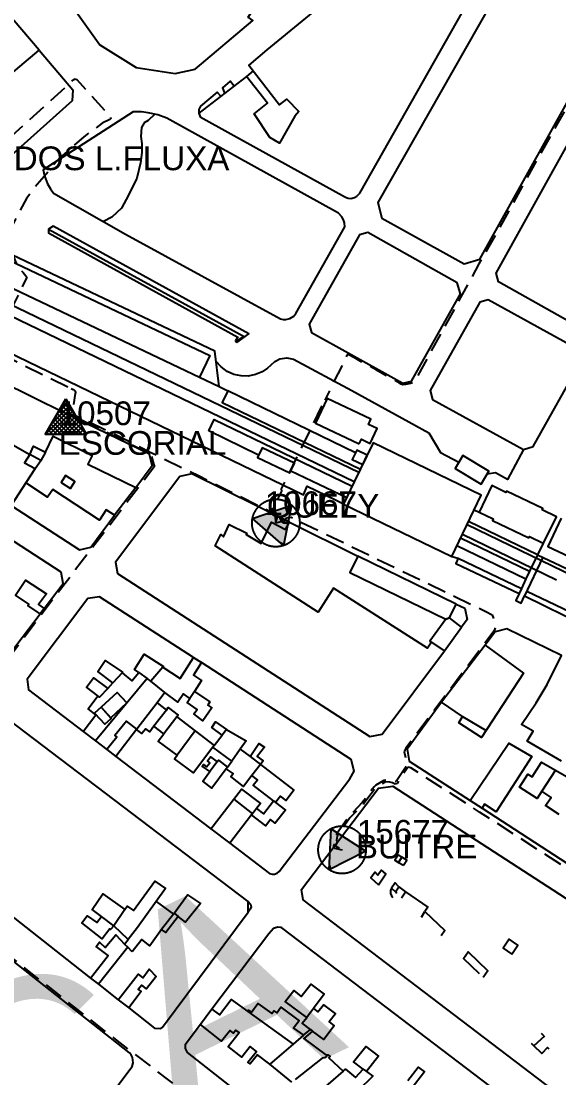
# Model space of a CAD drawing. Header units: millimetres. Extents: x 487814 to 495125, y 4392873 to 4398925.
# Drawn here: x 491894.7 to 492075.9, y 4396484.5 to 4396840.6 of the extents above; entities that cross this region are included whole.
import ezdxf
from ezdxf.enums import TextEntityAlignment as Align

# ---------------------------------------------------------------- set-up
doc = ezdxf.new("R2010")
doc.units = ezdxf.units.MM
doc.linetypes.add('TRAZOS2', pattern=[9.525, 6.35, -3.175])
for name, color, linetype in [('Cartografia_Base', 8, 'Continuous'), ('Centro_de_Distribucion_Fuera_de_Servicio_posicion', 100, 'Continuous'), ('Centro_de_Distribucion_Fuera_de_Servicio_rotulo', 100, 'Continuous'), ('Centro_de_Distribucion_Fuera_de_Servicio_rotulo_alias', 100, 'Continuous'), ('Centro_de_Distribucion_posicion', 5, 'Continuous'), ('Centro_de_Distribucion_rotulo', 7, 'Continuous'), ('Centro_de_Distribucion_rotulo_alias', 7, 'Continuous'), ('Texto_Cartografia_Territorial', 7, 'Continuous'), ('Tramo_MT__15_S_E_Trazado', 5, 'TRAZOS2')]:
    doc.layers.add(name, color=color, linetype=linetype)
doc.styles.get("Standard").update_dxf_attribs({"font": 'arial.ttf'})

# ---------------------------------------------------------------- blocks, each defined once
blk = doc.blocks.new('CD_EMPRESA_NEW')
blk.add_hatch(color=256).paths.add_polyline_path([(0, 1.003), (0.871, -0.497), (-0.872, -0.496)])
at = {"linetype": 'Continuous'}
for p, q in [((0.102, 0.828), (-0.027, 0.957)), ((-0.872, -0.496), (-0.872, -0.496))]:
    blk.add_line(p, q, dxfattribs=at)
at = {"flags": 128}
for points in [[(1.003, 0), (1.003, -0.011), (1.003, -0.022), (1.003, -0.034), (1.002, -0.045), (1.002, -0.056), (1.001, -0.067), (1, -0.079), (0.999, -0.09), (0.998, -0.102), (0.997, -0.113), (0.996, -0.125), (0.994, -0.136), (0.992, -0.148), (0.991, -0.159), (0.989, -0.171), (0.987, -0.183), (0.984, -0.194), (0.982, -0.206), (0.979, -0.218), (0.977, -0.229), (0.974, -0.241), (0.971, -0.253), (0.968, -0.264), (0.965, -0.276), (0.961, -0.288), (0.958, -0.299), (0.954, -0.311), (0.95, -0.323), (0.946, -0.335), (0.942, -0.346), (0.937, -0.358), (0.933, -0.369), (0.928, -0.381), (0.923, -0.392), (0.918, -0.404), (0.913, -0.415), (0.908, -0.427), (0.903, -0.438), (0.897, -0.45), (0.891, -0.461), (0.885, -0.472), (0.879, -0.483), (0.873, -0.494), (0.867, -0.505), (0.86, -0.516), (0.854, -0.527), (0.847, -0.538), (0.84, -0.549), (0.833, -0.56), (0.825, -0.57), (0.818, -0.581), (0.81, -0.591), (0.803, -0.602), (0.795, -0.612), (0.787, -0.622), (0.779, -0.632), (0.771, -0.642), (0.762, -0.652), (0.754, -0.662), (0.745, -0.672), (0.737, -0.681), (0.728, -0.691), (0.719, -0.7), (0.709, -0.709), (0.7, -0.719), (0.691, -0.728), (0.681, -0.737), (0.672, -0.745), (0.662, -0.754), (0.652, -0.762), (0.642, -0.771), (0.632, -0.779), (0.622, -0.787), (0.612, -0.795), (0.602, -0.803), (0.591, -0.81), (0.581, -0.818), (0.57, -0.825), (0.56, -0.833), (0.549, -0.84), (0.538, -0.847), (0.527, -0.854), (0.516, -0.86), (0.505, -0.867), (0.494, -0.873), (0.483, -0.879), (0.472, -0.885), (0.461, -0.891), (0.45, -0.897), (0.438, -0.903), (0.427, -0.908), (0.415, -0.913), (0.404, -0.918), (0.392, -0.923), (0.381, -0.928), (0.369, -0.933), (0.358, -0.937), (0.346, -0.942), (0.335, -0.946), (0.323, -0.95), (0.311, -0.954), (0.299, -0.958), (0.288, -0.961), (0.276, -0.965), (0.264, -0.968), (0.253, -0.971), (0.241, -0.974), (0.229, -0.977), (0.218, -0.979), (0.206, -0.982), (0.194, -0.984), (0.183, -0.987), (0.171, -0.989), (0.159, -0.991), (0.148, -0.992), (0.136, -0.994), (0.125, -0.996), (0.113, -0.997), (0.102, -0.998), (0.09, -0.999), (0.079, -1), (0.067, -1.001), (0.056, -1.002), (0.045, -1.002), (0.034, -1.003), (0.022, -1.003), (0.011, -1.003), (0, -1.003), (-0.011, -1.003), (-0.022, -1.003), (-0.034, -1.003), (-0.045, -1.002), (-0.056, -1.002), (-0.067, -1.001), (-0.079, -1), (-0.09, -0.999), (-0.102, -0.998), (-0.113, -0.997), (-0.125, -0.996), (-0.136, -0.994), (-0.148, -0.992), (-0.159, -0.991), (-0.171, -0.989), (-0.183, -0.987), (-0.194, -0.984), (-0.206, -0.982), (-0.218, -0.979), (-0.229, -0.977), (-0.241, -0.974), (-0.253, -0.971), (-0.264, -0.968), (-0.276, -0.965), (-0.288, -0.961), (-0.299, -0.958), (-0.311, -0.954), (-0.323, -0.95), (-0.335, -0.946), (-0.346, -0.942), (-0.358, -0.937), (-0.369, -0.933), (-0.381, -0.928), (-0.392, -0.923), (-0.404, -0.918), (-0.415, -0.913), (-0.427, -0.908), (-0.438, -0.903), (-0.45, -0.897), (-0.461, -0.891), (-0.472, -0.885), (-0.483, -0.879), (-0.494, -0.873), (-0.505, -0.867), (-0.516, -0.86), (-0.527, -0.854), (-0.538, -0.847), (-0.549, -0.84), (-0.56, -0.833), (-0.57, -0.825), (-0.581, -0.818), (-0.591, -0.81), (-0.602, -0.803), (-0.612, -0.795), (-0.622, -0.787), (-0.632, -0.779), (-0.642, -0.771), (-0.652, -0.762), (-0.662, -0.754), (-0.672, -0.745), (-0.681, -0.737), (-0.691, -0.728), (-0.7, -0.719), (-0.709, -0.709), (-0.719, -0.7), (-0.728, -0.691), (-0.737, -0.681), (-0.745, -0.672), (-0.754, -0.662), (-0.762, -0.652), (-0.771, -0.642), (-0.779, -0.632), (-0.787, -0.622), (-0.795, -0.612), (-0.803, -0.602), (-0.81, -0.591), (-0.818, -0.581), (-0.825, -0.57), (-0.833, -0.56), (-0.84, -0.549), (-0.847, -0.538), (-0.854, -0.527), (-0.86, -0.516), (-0.867, -0.505), (-0.873, -0.494), (-0.879, -0.483), (-0.885, -0.472), (-0.891, -0.461), (-0.897, -0.45), (-0.903, -0.438), (-0.908, -0.427), (-0.913, -0.415), (-0.918, -0.404), (-0.923, -0.392), (-0.928, -0.381), (-0.933, -0.369), (-0.937, -0.358), (-0.942, -0.346), (-0.946, -0.335), (-0.95, -0.323), (-0.954, -0.311), (-0.958, -0.299), (-0.961, -0.288), (-0.965, -0.276), (-0.968, -0.264), (-0.971, -0.253), (-0.974, -0.241), (-0.977, -0.229), (-0.979, -0.218), (-0.982, -0.206), (-0.984, -0.194), (-0.987, -0.183), (-0.989, -0.171), (-0.991, -0.159), (-0.992, -0.148), (-0.994, -0.136), (-0.996, -0.125), (-0.997, -0.113), (-0.998, -0.102), (-0.999, -0.09), (-1, -0.079), (-1.001, -0.067), (-1.002, -0.056), (-1.002, -0.045), (-1.003, -0.034), (-1.003, -0.022), (-1.003, -0.011), (-1.003, 0), (-1.003, 0.011), (-1.003, 0.022), (-1.003, 0.034), (-1.002, 0.045), (-1.002, 0.056), (-1.001, 0.067), (-1, 0.079), (-0.999, 0.09), (-0.998, 0.102), (-0.997, 0.113), (-0.996, 0.125), (-0.994, 0.136), (-0.992, 0.148), (-0.991, 0.159), (-0.989, 0.171), (-0.987, 0.183), (-0.984, 0.194), (-0.982, 0.206), (-0.979, 0.218), (-0.977, 0.229), (-0.974, 0.241), (-0.971, 0.253), (-0.968, 0.264), (-0.965, 0.276), (-0.961, 0.288), (-0.958, 0.299), (-0.954, 0.311), (-0.95, 0.323), (-0.946, 0.335), (-0.942, 0.346), (-0.937, 0.358), (-0.933, 0.369), (-0.928, 0.381), (-0.923, 0.392), (-0.918, 0.404), (-0.913, 0.415), (-0.908, 0.427), (-0.903, 0.438), (-0.897, 0.45), (-0.891, 0.461), (-0.885, 0.472), (-0.879, 0.483), (-0.873, 0.494), (-0.867, 0.505), (-0.86, 0.516), (-0.854, 0.527), (-0.847, 0.538), (-0.84, 0.549), (-0.833, 0.56), (-0.825, 0.57), (-0.818, 0.581), (-0.81, 0.591), (-0.803, 0.602), (-0.795, 0.612), (-0.787, 0.622), (-0.779, 0.632), (-0.771, 0.642), (-0.762, 0.652), (-0.754, 0.662), (-0.745, 0.672), (-0.737, 0.681), (-0.728, 0.691), (-0.719, 0.7), (-0.709, 0.709), (-0.7, 0.719), (-0.691, 0.728), (-0.681, 0.737), (-0.672, 0.745), (-0.662, 0.754), (-0.652, 0.762), (-0.642, 0.771), (-0.632, 0.779), (-0.622, 0.787), (-0.612, 0.795), (-0.602, 0.803), (-0.591, 0.81), (-0.581, 0.818), (-0.57, 0.825), (-0.56, 0.833), (-0.549, 0.84), (-0.538, 0.847), (-0.527, 0.854), (-0.516, 0.86), (-0.505, 0.867), (-0.494, 0.873), (-0.483, 0.879), (-0.472, 0.885), (-0.461, 0.891), (-0.45, 0.897), (-0.438, 0.903), (-0.427, 0.908), (-0.415, 0.913), (-0.404, 0.918), (-0.392, 0.923), (-0.381, 0.928), (-0.369, 0.933), (-0.358, 0.937), (-0.346, 0.942), (-0.335, 0.946), (-0.323, 0.95), (-0.311, 0.954), (-0.299, 0.958), (-0.288, 0.961), (-0.276, 0.965), (-0.264, 0.968), (-0.253, 0.971), (-0.241, 0.974), (-0.229, 0.977), (-0.218, 0.979), (-0.206, 0.982), (-0.194, 0.984), (-0.183, 0.987), (-0.171, 0.989), (-0.159, 0.991), (-0.148, 0.992), (-0.136, 0.994), (-0.125, 0.996), (-0.113, 0.997), (-0.102, 0.998), (-0.09, 0.999), (-0.079, 1), (-0.067, 1.001), (-0.056, 1.002), (-0.045, 1.002), (-0.034, 1.003), (-0.022, 1.003), (-0.011, 1.003), (0, 1.003), (0.011, 1.003), (0.022, 1.003), (0.034, 1.003), (0.045, 1.002), (0.056, 1.002), (0.067, 1.001), (0.079, 1), (0.09, 0.999), (0.102, 0.998), (0.113, 0.997), (0.125, 0.996), (0.136, 0.994), (0.148, 0.992), (0.159, 0.991), (0.171, 0.989), (0.183, 0.987), (0.194, 0.984), (0.206, 0.982), (0.218, 0.979), (0.229, 0.977), (0.241, 0.974), (0.253, 0.971), (0.264, 0.968), (0.276, 0.965), (0.288, 0.961), (0.299, 0.958), (0.311, 0.954), (0.323, 0.95), (0.335, 0.946), (0.346, 0.942), (0.358, 0.937), (0.369, 0.933), (0.381, 0.928), (0.392, 0.923), (0.404, 0.918), (0.415, 0.913), (0.427, 0.908), (0.438, 0.903), (0.45, 0.897), (0.461, 0.891), (0.472, 0.885), (0.483, 0.879), (0.494, 0.873), (0.505, 0.867), (0.516, 0.86), (0.527, 0.854), (0.538, 0.847), (0.549, 0.84), (0.56, 0.833), (0.57, 0.825), (0.581, 0.818), (0.591, 0.81), (0.602, 0.803), (0.612, 0.795), (0.622, 0.787), (0.632, 0.779), (0.642, 0.771), (0.652, 0.762), (0.662, 0.754), (0.672, 0.745), (0.681, 0.737), (0.691, 0.728), (0.7, 0.719), (0.709, 0.709), (0.719, 0.7), (0.728, 0.691), (0.737, 0.681), (0.745, 0.672), (0.754, 0.662), (0.762, 0.652), (0.771, 0.642), (0.779, 0.632), (0.787, 0.622), (0.795, 0.612), (0.803, 0.602), (0.81, 0.591), (0.818, 0.581), (0.825, 0.57), (0.833, 0.56), (0.84, 0.549), (0.847, 0.538), (0.854, 0.527), (0.86, 0.516), (0.867, 0.505), (0.873, 0.494), (0.879, 0.483), (0.885, 0.472), (0.891, 0.461), (0.897, 0.45), (0.903, 0.438), (0.908, 0.427), (0.913, 0.415), (0.918, 0.404), (0.923, 0.392), (0.928, 0.381), (0.933, 0.369), (0.937, 0.358), (0.942, 0.346), (0.946, 0.335), (0.95, 0.323), (0.954, 0.311), (0.958, 0.299), (0.961, 0.288), (0.965, 0.276), (0.968, 0.264), (0.971, 0.253), (0.974, 0.241), (0.977, 0.229), (0.979, 0.218), (0.982, 0.206), (0.984, 0.194), (0.987, 0.183), (0.989, 0.171), (0.991, 0.159), (0.992, 0.148), (0.994, 0.136), (0.996, 0.125), (0.997, 0.113), (0.998, 0.102), (0.999, 0.09), (1, 0.079), (1.001, 0.067), (1.002, 0.056), (1.002, 0.045), (1.003, 0.034), (1.003, 0.022), (1.003, 0.011), (1.003, 0)], [(0, 1.003), (0.871, -0.497), (-0.872, -0.496), (0, 1.003)]]:
    blk.add_lwpolyline(points, dxfattribs=at)
blk = doc.blocks.new('CD_0_RFS')
at = {"color": 2}
for p, q in [((-0.872, -0.496), (0, 1.003)), ((0, 1.003), (0.871, -0.497)), ((0.871, -0.497), (-0.872, -0.496))]:
    blk.add_line(p, q, dxfattribs=at)
at = {"color": 2, "linetype": 'Continuous'}
for p, q in [((-0.133, 0.774), (0.035, 0.943)), ((0.134, 0.773), (-0.036, 0.942)), ((-0.87, -0.493), (0.23, 0.607)), ((-0.697, -0.496), (0.295, 0.495)), ((-0.624, -0.071), (0.165, 0.719)), ((-0.379, 0.352), (0.1, 0.831)), ((0.697, -0.497), (-0.295, 0.495)), ((0.868, -0.492), (-0.23, 0.607)), ((0.623, -0.07), (-0.165, 0.719)), ((0.378, 0.352), (-0.101, 0.83)), ((-0.011, -0.497), (-0.555, 0.048)), ((-0.52, -0.497), (0.36, 0.383)), ((0.166, -0.497), (-0.49, 0.16)), ((0.343, -0.497), (-0.425, 0.272)), ((0.52, -0.497), (-0.36, 0.383)), ((-0.343, -0.497), (0.425, 0.272)), ((-0.167, -0.497), (0.49, 0.16)), ((0.01, -0.497), (0.555, 0.048)), ((-0.718, -0.496), (-0.815, -0.399)), ((-0.541, -0.496), (-0.75, -0.287)), ((-0.364, -0.497), (-0.685, -0.176)), ((-0.188, -0.497), (-0.62, -0.064)), ((0.187, -0.497), (0.62, -0.064)), ((0.363, -0.497), (0.685, -0.176)), ((0.54, -0.497), (0.75, -0.288)), ((0.717, -0.497), (0.814, -0.399))]:
    blk.add_line(p, q, dxfattribs=at)

msp = doc.modelspace()

# ---------------------------------------------------------------- linework, layer by layer
at = {"layer": 'Cartografia_Base'}
for p, q in [((491972.84, 4396823.81, 129.91), (491970.54, 4396821.97, 130.27)), ((491961.36, 4396717.46, 128.21), (491964.29, 4396716.01, 128.2)), ((491902.84, 4396695.42, 129.57), (491901.28, 4396692.59, 129.37)), ((491899.37, 4396689.88, 129.48), (491896.19, 4396685.01, 129.47)), ((491985.55, 4396689.13, 129.84), (492004.35, 4396680.04, 131.55)), ((491933.31, 4396683.51, 130.26), (491926.15, 4396674.11, 129.26)), ((492000.61, 4396679.26, 126.57), (492003.33, 4396677.94, 126.54)), ((492047.33, 4396675.95, 133.58), (492049, 4396675.15, 133.97)), ((491985.07, 4396671.74, 128.65), (492008.08, 4396660.3, 128.44)), ((492044.91, 4396670.95, 125.55), (492093.89, 4396647.31, 125.99)), ((492043.34, 4396667.71, 125.6), (492075.08, 4396652.4, 125.66)), ((492041.5, 4396663.87, 131.74), (492064.76, 4396652.66, 126)), ((492039.74, 4396660.23, 131.2), (492041.97, 4396659.66, 126.86)), ((492041.97, 4396659.66, 126.86), (492063.21, 4396649.4, 126.86)), ((492070.42, 4396659.98, 125.17), (492064.28, 4396646.91, 125.17)), ((492068.67, 4396660.82, 126.27), (492066, 4396655.23, 126.09)), ((492068.67, 4396660.82, 126.27), (492093.89, 4396648.75, 126.09)), ((492064.76, 4396652.66, 126), (492063.21, 4396649.4, 125.68)), ((492063.21, 4396649.4, 125.68), (492062.45, 4396647.77, 125.52)), ((492064.28, 4396646.91, 125.17), (492093.89, 4396632.43, 123.55)), ((492065.05, 4396648.56, 127.29), (492093.89, 4396634.67, 127.29)), ((491902.37, 4396642.64, 130.79), (491901.01, 4396640.85, 130.79)), ((492051.03, 4396630.32, 127.25), (492036.35, 4396611.15, 127.25)), ((491952.78, 4396626.16, 128.83), (491955.42, 4396624.45, 128.83)), ((491928.65, 4396621.04, 131.46), (491925.54, 4396617.7, 131.21)), ((491934.33, 4396621.14, 128.84), (491937.14, 4396619.13, 128.62)), ((491942.4, 4396622.89, 127.61), (491938.31, 4396618.2, 127.57)), ((491937.14, 4396619.13, 128.62), (491919.67, 4396598.11, 128.19)), ((491938.31, 4396618.2, 127.57), (491937.14, 4396619.13, 128.62)), ((491943.13, 4396614.43, 127.58), (491938.31, 4396618.2, 127.57)), ((491953.02, 4396614.71, 128.13), (491951.54, 4396612.41, 128.05)), ((491940.45, 4396610.93, 127.97), (491933.66, 4396602.09, 127.88)), ((491943.62, 4396608.49, 129.99), (491939.42, 4396603.04, 127.89)), ((491947.13, 4396606.2, 129.52), (491942.74, 4396600.49, 127.47)), ((492043.37, 4396606.27, 130.17), (492051.34, 4396601.59, 129.84)), ((491915.53, 4396601.27, 128.2), (491919.67, 4396598.11, 128.19)), ((491953.35, 4396601.43, 128.01), (491947.24, 4396593.26, 128.32)), ((491963.84, 4396601.9, 128.36), (491962.39, 4396600, 128.36)), ((491919.67, 4396598.11, 128.19), (491923.56, 4396595.14, 128.66)), ((491959.72, 4396596.49, 128.16), (491959.29, 4396595.93, 128.19)), ((491968.48, 4396595.29, 128.42), (491965.6, 4396591.24, 127.95)), ((491960.75, 4396591.01, 127.83), (491958.23, 4396587.77, 127.83)), ((491964.2, 4396589.26, 127.83), (491963.79, 4396588.68, 127.83)), ((492074.75, 4396588.23, 126.17), (492070.11, 4396581.1, 126.17)), ((491979.65, 4396577.88, 128.45), (491980.39, 4396577.32, 128.46)), ((492045.94, 4396577.98, 124.24), (492049.98, 4396575.37, 124.13)), ((491973.97, 4396575.3, 127.84), (491972.62, 4396573.54, 127.84)), ((491958.62, 4396568.4, 124.94), (491964.95, 4396563.58, 124.85)), ((492021.95, 4396548.96, 126.26), (492024.16, 4396547.24, 127.06)), ((492021.25, 4396546.71, 126.26), (492020.75, 4396547.19, 126.26)), ((492022.82, 4396545.18, 127.06), (492024.16, 4396547.24, 127.06)), ((491945.97, 4396539.72, 127.96), (491941.99, 4396534.57, 127.95)), ((491946.18, 4396540.01, 127.96), (491947.53, 4396538.97, 127.96)), ((492029.51, 4396538.69, 127.06), (492030.73, 4396540.59, 127.06)), ((491929.53, 4396529.64, 128.93), (491930.57, 4396528.57, 128.93)), ((491918.06, 4396518.17, 127.86), (491920.75, 4396516.06, 127.85)), ((491927.38, 4396510.85, 127.27), (491930.9, 4396508.09, 127.27)), ((491958.96, 4396507.7, 128.32), (491955.04, 4396502.51, 128.32)), ((491970.99, 4396506.94, 125.72), (491986.34, 4396495.93, 125.7)), ((491993.12, 4396507.91, 125.33), (491990.87, 4396504.93, 125.34)), ((491992.12, 4396500.87, 127.18), (491992.88, 4396500.3, 127.17)), ((492069.92, 4396499.57, 126.04), (492070.69, 4396498.83, 126.04)), ((491986.34, 4396495.93, 125.7), (491978.44, 4396489.2, 125.68)), ((491989.85, 4396498.93, 125.71), (491986.34, 4396495.93, 125.7)), ((492066.54, 4396496.24, 126.82), (492067.45, 4396495.34, 126.82)), ((492070.96, 4396498.57, 126.04), (492067.45, 4396495.34, 126.82)), ((492003.14, 4396486.84, 125.63), (491994.71, 4396479.55, 125.52)), ((492009.94, 4396487.49, 126.11), (492011.06, 4396486.65, 126.11))]:
    msp.add_line(p, q, dxfattribs=at)
for points in [[(491912.16, 4396846.99, 124.04), (491912.76, 4396844.38, 124.21), (491921.16, 4396832.64, 124.42), (491933.47, 4396824.96, 124.1), (491946.52, 4396822.97, 123.78), (491953.27, 4396824.4, 123.55), (491972.71, 4396840.84, 122.46), (491971.19, 4396841.93, 122.34), (491975.33, 4396848.28, 121.87), (491977.36, 4396860.56, 121.82), (491974.68, 4396872.15, 121.63), (491967.15, 4396882.67, 121.29), (491956.8, 4396889.01, 120.89), (491944.1, 4396890.94, 121.34), (491931.79, 4396887.72, 121.82), (491922.92, 4396881.19, 122.12), (491912, 4396871.84, 122.74), (491909.72, 4396857.78, 123.24), (491912.16, 4396846.99, 124.04)], [(492027.14, 4396871.67, 120.11), (491977.45, 4396830.91, 123.41), (491971.35, 4396825.72, 123.46), (491981.77, 4396812.4, 122.5), (491984.15, 4396814.25, 122.55), (491988.23, 4396810.19, 122.32), (491986.85, 4396808.6, 122.27), (491981.76, 4396799.5, 121.93), (491978.45, 4396801.39, 122.07), (491973.16, 4396809.32, 122.65), (491977.69, 4396813, 122.61), (491970.54, 4396821.97, 123.33), (491954.51, 4396809.6, 121.72), (491954.93, 4396808.35, 121.72), (491965.31, 4396802.61, 121.86)], [(491900.7, 4396830.83, 125.85), (491880.52, 4396854.47, 125.93), (491875.97, 4396855.12, 127.55), (491818.24, 4396807.43, 127.63), (491825.72, 4396798.13, 128.03), (491833.8, 4396804.79, 128), (491850.54, 4396784.55, 127.27), (491855.63, 4396788.85, 127.37), (491853.65, 4396791.21, 127.41), (491900.7, 4396830.83, 125.85)], [(492023.47, 4396770.14, 123.8), (492043.94, 4396758.78, 123.58), (492049.25, 4396760.39, 122.66), (492091.16, 4396835.58, 118.22), (492090.43, 4396838.31, 118.46), (492060.94, 4396855.09, 119.29), (492057.29, 4396854.15, 120.97), (492014.85, 4396779.45, 123.94), (492016.18, 4396774.19, 123.94), (492023.47, 4396770.14, 123.8)], [(492006.9, 4396685.33, 126.11), (491829.42, 4396770.93, 127.09), (491783.42, 4396792.35, 127.58), (491778.05, 4396794.69, 127.63), (491749.42, 4396805.92, 127.96), (491729.64, 4396812.8, 128.12), (491712.54, 4396818.1, 128.24), (491694.56, 4396823.02, 128.46), (491675.16, 4396827.63, 128.61), (491659.03, 4396831.02, 128.71), (491649.15, 4396832.86, 128.77), (491638.8, 4396834.55, 128.84), (491629.35, 4396835.93, 128.93), (491616.14, 4396837.61, 129.01), (491599.26, 4396839.27, 129.31), (491584.48, 4396840.35, 129.4), (491565.35, 4396841.21, 129.47)], [(492008.41, 4396688.46, 125.54), (491818.88, 4396779.77, 127.19), (491785.77, 4396795.16, 127.5), (491774.37, 4396799.99, 127.61), (491756.75, 4396807.08, 127.9), (491725.51, 4396817.75, 128.2), (491707.62, 4396823.23, 128.35), (491697.94, 4396825.85, 128.48), (491684.29, 4396829.21, 128.61), (491662.17, 4396834, 128.73), (491643.38, 4396837.41, 128.86), (491621.76, 4396840.48, 129.04), (491610.34, 4396841.77, 129.2)], [(491965.31, 4396802.61, 121.86), (492003.98, 4396781.23, 121.72), (492004.8, 4396780.95, 121.72), (492005.71, 4396780.87, 121.72), (492007, 4396781.15, 121.72), (492007.81, 4396781.62, 121.72), (492008.75, 4396782.66, 121.72), (492043.64, 4396844.07, 118.93)], [(491900.7, 4396830.83, 130.79), (491912.09, 4396817.5, 128.71), (491911.86, 4396813.71, 128.8), (491869.67, 4396775.97, 128.78), (491868.84, 4396775.53, 128.74), (491866.99, 4396774.99, 128.65), (491864.74, 4396775.03, 128.54), (491848.51, 4396782.85, 128.89)], [(492093.89, 4396745.27, 122.4), (492093.43, 4396744.44, 122.45), (492088.14, 4396747.41, 122.55), (492085.3, 4396742.3, 122.9), (492090.57, 4396739.33, 122.82), (492089.02, 4396736.57, 123.11), (492086.1, 4396735.56, 123.41), (492055.5, 4396752.7, 123.67), (492054.68, 4396755.63, 123.53), (492093.88, 4396826.2, 118.06)], [(491966.38, 4396818.77, 124.56), (491965.14, 4396820.33, 124.56), (491962.51, 4396818.15, 123.49), (491963.18, 4396816.3, 123.49)], [(491961.91, 4396815.31, 123.49), (491960.74, 4396816.68, 123.49), (491955.12, 4396811.96, 123.49), (491954.54, 4396810.85, 123.49), (491954.51, 4396809.6, 123.49)], [(491902.57, 4396788.49, 126), (491903.57, 4396785.83, 126.04), (491904.51, 4396784.08, 126.08), (491905.54, 4396782.6, 126.11), (491929.85, 4396768.86, 125.96), (491982.01, 4396740.33, 125.8), (491982.92, 4396740.11, 125.8), (491983.85, 4396740.07, 125.8), (491985.25, 4396740.41, 125.8), (491986.5, 4396741.2, 125.8), (491987.24, 4396742.06, 125.8), (492003.76, 4396771.26, 124.43), (492003.6, 4396772.62, 124.43), (492003.25, 4396773.67, 124.43), (492002.71, 4396774.63, 124.43), (492001.54, 4396775.88, 124.43), (491943.71, 4396807.88, 124.28), (491940.76, 4396808.99, 124.36), (491937.5, 4396809.75, 124.45), (491935.23, 4396810.01, 124.51), (491932.39, 4396810.04, 124.58), (491902.11, 4396790.47, 125.96), (491902.57, 4396788.49, 126)], [(491939.71, 4396809.29, 124.39), (491937.44, 4396807.14, 124.86), (491936.16, 4396806.34, 125.04), (491935.2, 4396804.73, 125.3), (491935.03, 4396801.68, 125.78), (491935.36, 4396799.27, 126.02), (491935.36, 4396796.38, 126.11), (491934.87, 4396792.84, 126.08), (491933.59, 4396787.7, 126.06), (491930.86, 4396781.92, 126.03), (491928.45, 4396777.58, 126.01), (491925.23, 4396774.53, 126), (491922.41, 4396773.07, 126.01)], [(491967.33, 4396732.32, 126.06), (491971.39, 4396735.26, 125.86), (491905.48, 4396771.56, 126.19), (491903.89, 4396770.5, 126.29), (491903.85, 4396769.29, 126.29), (491967.65, 4396734.07, 126.1), (491966.88, 4396732.92, 126.1), (491967.33, 4396732.32, 126.06)], [(491903.89, 4396770.5, 126.55), (491969.57, 4396734.4, 126.61), (491967.1, 4396732.62, 126.6)], [(492019.18, 4396720.88, 125.55), (492023.23, 4396718.63, 125.55), (492026.19, 4396719.3, 125.6), (492042.73, 4396748.71, 123.41), (492041.6, 4396752.4, 123.53), (492011.47, 4396769.37, 123.94), (492008.7, 4396768.56, 123.94), (491991.75, 4396738.54, 125.56), (491992.51, 4396735.72, 125.58), (492019.18, 4396720.88, 125.55)], [(491961.36, 4396717.46, 131.4), (491959.9, 4396729.34, 131.4), (491891.73, 4396761.77, 131.4), (491890.89, 4396759.98, 133.65), (491958.2, 4396727.97, 133.65), (491954.71, 4396720.64, 133.65), (491961.36, 4396717.46, 131.4)], [(491887.57, 4396753.03, 126.28), (491887.39, 4396752.65, 133.65), (491954.71, 4396720.64, 133.65)], [(491861.38, 4396747.49, 127.98), (491858.39, 4396744.34, 127.99), (491879.62, 4396734.27, 127.86), (491989.82, 4396681, 127), (491991.07, 4396683.87, 127.02), (492000.61, 4396679.26, 126.91)], [(492063.99, 4396696.25, 125.73), (492067.19, 4396697.27, 125.37), (492083.68, 4396726.65, 123.33), (492082.8, 4396729.74, 123.4), (492052, 4396746.68, 123.33), (492049.23, 4396745.87, 123.33), (492032.49, 4396716.13, 125.89), (492033.32, 4396713.11, 126.01), (492063.99, 4396696.25, 125.73)], [(491886.02, 4396701.06, 127.68), (491897.64, 4396694.56, 127.41), (491898.86, 4396697.34, 127.42), (491902.84, 4396695.42, 127.27), (491905.5, 4396700.74, 127.26), (491918.54, 4396694.25, 126.78), (491917.16, 4396691.36, 126.78), (491933.31, 4396683.51, 126.65), (491938.84, 4396690.84, 126.7), (491937.93, 4396694.69, 126.72), (491909.38, 4396708.54, 126.99), (491865.67, 4396730.03, 127.55)], [(491977.72, 4396723.67, 125.94), (491980.13, 4396725.92, 125.98), (491981.84, 4396726.76, 125.95), (491984.14, 4396727.11, 125.92), (491986.44, 4396726.68, 125.89), (492006.08, 4396716.14, 126), (492032, 4396701.92, 126.24), (492035.99, 4396695.2, 126.24), (492042.12, 4396691.99, 126.32)], [(491977.72, 4396723.67, 128.84), (491975.92, 4396722.46, 128.81), (491973.64, 4396721.5, 128.77), (491971.17, 4396721.02, 128.73), (491968.76, 4396721.05, 128.69), (491966.35, 4396721.58, 128.65), (491964.09, 4396722.59, 128.61), (491962.06, 4396724.07, 128.57), (491960.3, 4396726.06, 128.53)], [(492007.35, 4396695.18, 130.5), (491964.29, 4396716.01, 127.35), (491962.42, 4396712.14, 127.2), (492008.99, 4396689.65, 134.18)], [(492008.59, 4396698.13, 126.83), (492009.33, 4396699.7, 126.74), (492012.22, 4396698.32, 126.76), (492014.57, 4396703.29, 126.48), (492011.68, 4396704.66, 126.46), (492012.53, 4396706.45, 126.36), (491997.76, 4396713.45, 126.54), (491993.82, 4396705.13, 127.1), (492008.59, 4396698.13, 126.83)], [(491908.18, 4396654.95, 126.47), (491824.62, 4396709.16, 127.65), (491805.22, 4396688.74, 127.78), (491806.02, 4396684.21, 127.75), (491884.95, 4396624.4, 126.25), (491888.91, 4396624.94, 126.23), (491901.01, 4396640.85, 126.29), (491896.86, 4396643.69, 126.36), (491897.22, 4396644.2, 126.36), (491892.79, 4396647.21, 126.44), (491896.18, 4396652.21, 126.5), (491903.21, 4396647.65, 126.39), (491900.52, 4396644, 126.34), (491902.37, 4396642.64, 126.31), (491908.81, 4396651.11, 126.42), (491908.18, 4396654.95, 126.47)], [(491974.69, 4396694.38, 128.86), (491957.86, 4396702.51, 127.33), (491959.73, 4396706.39, 127.25), (492006.23, 4396683.93, 132.1)], [(492006.9, 4396685.33, 134.18), (492003.28, 4396677.83, 134.18), (492039.74, 4396660.23, 134.18), (492049.72, 4396680.9, 134.18), (492013.26, 4396698.5, 134.18), (492006.9, 4396685.33, 134.18)], [(491985.55, 4396689.13, 129.84), (491986.75, 4396691.65, 130.56), (491975.88, 4396696.86, 130.56), (491974.32, 4396693.6, 130.56), (491985.19, 4396688.39, 130.56), (491985.55, 4396689.13, 129.84)], [(492009.74, 4396691.22, 134.18), (492011.26, 4396694.37, 134.18), (492007.77, 4396696.06, 130.39), (492006.25, 4396692.91, 130.39), (492009.74, 4396691.22, 134.18)], [(492063.99, 4396696.25, 125.9), (492058.51, 4396686.21, 125.9), (492054.45, 4396688.36, 126.06), (492051.68, 4396687.99, 126.06)], [(491899.37, 4396689.88, 127.3), (491901.28, 4396692.59, 127.28), (491897.64, 4396694.56, 127.41), (491895.8, 4396691.73, 127.43), (491899.37, 4396689.88, 127.3)], [(492049.67, 4396684.63, 128.49), (492052.28, 4396688.99, 128.49), (492043.48, 4396694.27, 128.49), (492040.87, 4396689.91, 128.49), (492049.67, 4396684.63, 128.49)], [(492032.93, 4396631.31, 125.49), (492031.57, 4396629.33, 125.46), (491999.9, 4396649.54, 126.44), (491994.8, 4396641.5, 126.32), (491960.05, 4396663.85, 126.4), (491961.94, 4396667.64, 126.43), (491962.79, 4396666.85, 126.42), (491964.76, 4396671, 126.45), (491970.71, 4396668.09, 126.39), (491970.46, 4396667.62, 126.38), (491975.49, 4396664.55, 126.28), (491979.02, 4396671.75, 126.39), (491983.78, 4396669.28, 126.3), (491985.07, 4396671.74, 126.36), (491952.2, 4396688.1, 126.69), (491948.13, 4396687.18, 126.69), (491926.46, 4396658.34, 126.51), (491927.08, 4396654.45, 126.48), (492012.14, 4396599.52, 124.91), (492016.27, 4396600.37, 124.9), (492037.29, 4396628.48, 125.35), (492032.93, 4396631.31, 125.49)], [(491914.31, 4396662.51, 126.48), (491918.18, 4396663.41, 126.52), (491926.15, 4396674.11, 126.6), (491923.34, 4396675.95, 126.62), (491921.07, 4396672.49, 126.6), (491905.31, 4396682.81, 127.02), (491903.58, 4396680.17, 127.04), (491896.19, 4396685.01, 127.32), (491891.31, 4396677.38, 126.8), (491914.31, 4396662.51, 126.48)], [(491911.26, 4396683.12, 126.85), (491912.77, 4396685.51, 126.83), (491909.63, 4396687.5, 126.96), (491908.12, 4396685.11, 126.97), (491911.26, 4396683.12, 126.85)], [(492070.56, 4396664.74, 126.09), (492070.71, 4396664.68, 126.1), (492075.02, 4396673.62, 125.33), (492070.27, 4396675.91, 125.57), (492070.49, 4396676.38, 125.54), (492058.21, 4396682.25, 125.95), (492058.01, 4396681.82, 125.96), (492053.31, 4396684.09, 126.1), (492049, 4396675.15, 126.43), (492053.73, 4396672.87, 126.34), (492053.47, 4396672.33, 126.38), (492065.75, 4396666.46, 126.15), (492065.99, 4396666.96, 126.11), (492070.56, 4396664.74, 126.09)], [(492070.56, 4396664.74, 126.09), (492068.67, 4396660.82, 126.27), (492045.43, 4396672.03, 132.99)], [(492076.63, 4396673.18, 125.17), (492072.12, 4396663.59, 125.17), (492093.89, 4396653.35, 125.94)], [(492042.74, 4396666.45, 132.14), (492066, 4396655.23, 126.09), (492064.76, 4396652.66, 126)], [(492037.79, 4396639.14, 130.23), (492039, 4396639.58, 130.23), (492041.21, 4396644.11, 130.08), (492008.08, 4396660.3, 130.08), (492005.46, 4396654.83, 130.08), (492037.79, 4396639.14, 130.23)], [(492041.97, 4396659.66, 126.67), (492041.12, 4396657.9, 126.37), (492062.45, 4396647.77, 125.52)], [(491934.33, 4396621.14, 126.75), (491932.87, 4396622.19, 126.76), (491936.16, 4396627.25, 126.51), (491942.58, 4396623.19, 126.41), (491942.4, 4396622.89, 126.42), (491948.24, 4396619.13, 126.34), (491952.78, 4396626.16, 125.98), (491921.06, 4396646.66, 126.44), (491917.08, 4396646.02, 126.45), (491896.67, 4396618.88, 126.13), (491897.16, 4396615.28, 126.12), (491915.53, 4396601.27, 125.9), (491919.8, 4396606.86, 126.25), (491917.19, 4396608.83, 126.29), (491920.53, 4396613.27, 126.57), (491916.63, 4396616.14, 126.62), (491918.99, 4396619.34, 126.82), (491923.83, 4396615.78, 126.74), (491925.54, 4396617.7, 126.83), (491920.51, 4396621.41, 126.93), (491922.95, 4396625.14, 126.98), (491928.79, 4396621.19, 126.91), (491928.65, 4396621.04, 126.9), (491931.91, 4396618.32, 126.7), (491934.33, 4396621.14, 126.75)], [(492062.45, 4396647.77, 125.52), (492061.31, 4396645.36, 125.3), (492063.14, 4396644.47, 125.17), (492064.28, 4396646.91, 125.17)], [(492041.21, 4396644.11, 128.29), (492044.14, 4396642.79, 128.29), (492044.94, 4396639.01, 128.15), (492043.06, 4396636.37, 128.15)], [(492032.93, 4396631.31, 125.49), (492037.29, 4396628.48, 125.35), (492043.06, 4396636.37, 130.23), (492039, 4396639.58, 130.23), (492037.79, 4396639.14, 130.23), (492032.35, 4396631.68, 130.23), (492032.93, 4396631.31, 125.49)], [(492076.72, 4396591.25, 123.91), (492065.12, 4396597.98, 124.33), (492067.2, 4396601.31, 124.32), (492063.27, 4396603.62, 124.41), (492068.18, 4396610.9, 124.39), (492071.92, 4396617.04, 124.37), (492076.71, 4396626.86, 125.1), (492058.31, 4396635.84, 124.55), (492054.4, 4396634.87, 124.82), (492051.03, 4396630.32, 124.82), (492063.88, 4396620.87, 124.54), (492049.83, 4396599.27, 124.55), (492042.1, 4396604.15, 124.69), (492043.37, 4396606.27, 124.69), (492036.35, 4396611.15, 124.83), (492024.73, 4396595.34, 124.82), (492025.42, 4396591.23, 124.82), (492045.94, 4396577.98, 124.25), (492059, 4396597.3, 124.41), (492066.78, 4396592.83, 124.26), (492054.78, 4396574.22, 124.05), (492050.78, 4396576.81, 124.17), (492049.98, 4396575.37, 124.13), (492093.89, 4396546.89, 122.7)], [(491978.3, 4396553.42, 124.64), (491979.2, 4396553.16, 124.64), (491980.06, 4396553.2, 124.63), (491980.92, 4396553.54, 124.64), (491981.57, 4396554.08, 124.65), (492005.36, 4396585.26, 124.92), (492006.89, 4396587.84, 124.94), (492005.89, 4396591.83, 124.98), (491955.42, 4396624.45, 125.94), (491952.68, 4396620.21, 126.16), (491955.43, 4396618.43, 126.11), (491953.02, 4396614.71, 126.04), (491958.29, 4396611.29, 125.76), (491957.54, 4396610.13, 125.72), (491958.86, 4396609.25, 125.65), (491955.92, 4396604.86, 125.53), (491952.82, 4396607.18, 125.71), (491953.93, 4396608.66, 125.74), (491950.64, 4396611.01, 125.93), (491951.54, 4396612.41, 125.97), (491949.34, 4396613.92, 126.09), (491947.47, 4396611.15, 126.01), (491943.13, 4396614.43, 126.26), (491940.45, 4396610.93, 126.17), (491943.62, 4396608.49, 125.98), (491944.25, 4396609.31, 126), (491947.56, 4396606.77, 125.81), (491947.13, 4396606.2, 125.8), (491959.72, 4396596.49, 125.32), (491962.39, 4396600, 125.38), (491958.9, 4396602.63, 125.46), (491960.11, 4396604.46, 125.49), (491963.84, 4396601.9, 125.41), (491970.47, 4396598.08, 125.33), (491968.48, 4396595.29, 125.25), (491971.8, 4396592.78, 125.26), (491974.79, 4396597.18, 125.39), (491976.64, 4396595.92, 125.36), (491974.22, 4396592.84, 125.3), (491976.19, 4396591.33, 125.3), (491975.26, 4396590.11, 125.27), (491986.51, 4396581.45, 124.98), (491983.96, 4396578.05, 124.95), (491982.07, 4396579.51, 124.98), (491980.39, 4396577.32, 124.96), (491983.71, 4396574.77, 124.9), (491980.29, 4396570.34, 124.86), (491978.73, 4396571.55, 124.93), (491977.09, 4396569.42, 124.96), (491972.3, 4396573.12, 125.04), (491964.95, 4396563.58, 124.85), (491978.3, 4396553.42, 124.64)], [(491923.83, 4396615.78, 129.65), (491921.1, 4396612.85, 129.32), (491920.53, 4396613.27, 129.32)], [(491921.59, 4396609.42, 126.41), (491924.85, 4396605.87, 126.24), (491930.29, 4396610.86, 126.41), (491927.03, 4396614.41, 126.65), (491921.59, 4396609.42, 126.41)], [(491921.59, 4396609.42, 126.41), (491919.43, 4396607.44, 129.36), (491922.87, 4396603.69, 129.36), (491925.03, 4396605.67, 129.36), (491921.59, 4396609.42, 126.41)], [(491932.1, 4396527, 124.46), (491930.57, 4396528.57, 124.48), (491920.75, 4396516.06, 124.23), (491927.38, 4396510.85, 124.17), (491934.1, 4396519.48, 124.34), (491935.61, 4396518.25, 124.32), (491937.81, 4396521.15, 124.35), (491940.17, 4396518.75, 124.31), (491936.93, 4396514.54, 124.26), (491935.28, 4396515.83, 124.28), (491934.09, 4396514.36, 124.26), (491935.15, 4396513.64, 124.25), (491930.9, 4396508.09, 124.14), (491939.54, 4396501.31, 124.05), (491941.55, 4396501.18, 123.98), (491942.24, 4396501.64, 123.98), (491971.11, 4396540.39, 124.48), (491971.1, 4396543.93, 124.53), (491889.93, 4396605.6, 126)], [(491933.56, 4396601.96, 128.66), (491933.66, 4396602.09, 128.66), (491930.21, 4396604.7, 128.66), (491926.28, 4396599.85, 128.66), (491926.93, 4396599.36, 128.66), (491923.56, 4396595.14, 128.66), (491926.57, 4396592.85, 128.66)], [(491965.6, 4396591.24, 125.24), (491959.29, 4396595.93, 125.31), (491952.72, 4396587.31, 125.28), (491946.35, 4396592.09, 125.32), (491947.24, 4396593.26, 125.34), (491940.87, 4396598.04, 125.58), (491942.74, 4396600.49, 125.65), (491939.42, 4396603.04, 125.84), (491937.98, 4396601.18, 125.79), (491936.67, 4396602.2, 125.87), (491935.36, 4396600.54, 125.83), (491933.56, 4396601.96, 125.93), (491926.57, 4396592.85, 125.59), (491958.62, 4396568.4, 124.94), (491968.92, 4396581.85, 125.21), (491975.27, 4396577, 125.11), (491973.97, 4396575.3, 125.08), (491976.29, 4396573.51, 125.04), (491979.65, 4396577.88, 124.97), (491972.85, 4396583.11, 125.23), (491974.28, 4396584.97, 125.27), (491972.42, 4396586.4, 125.26), (491969.62, 4396582.77, 125.23), (491965.32, 4396586.06, 125.27), (491966.08, 4396587.06, 125.27), (491963.79, 4396588.68, 125.26), (491958.93, 4396582.2, 125.21), (491955.83, 4396584.55, 125.26), (491958.23, 4396587.77, 125.27), (491955.71, 4396589.61, 125.26), (491956.14, 4396590.18, 125.26), (491957.17, 4396589.39, 125.26), (491958.19, 4396590.73, 125.25), (491957.44, 4396591.31, 125.25), (491958.51, 4396592.72, 125.25), (491960.75, 4396591.01, 125.25), (491961.19, 4396591.58, 125.24), (491964.2, 4396589.26, 125.25), (491965.6, 4396591.24, 125.24)], [(491971.8, 4396592.78, 127.65), (491975.26, 4396590.11, 127.7), (491972.42, 4396586.4, 127.26)], [(492075.9, 4396573.33, 123.76), (492071.39, 4396576.26, 123.91), (492073.22, 4396579.06, 123.99), (492070.11, 4396581.1, 124.09), (492068.49, 4396578.62, 124.03), (492062.6, 4396582.46, 124.21), (492065.44, 4396586.82, 124.23), (492066.8, 4396585.97, 124.21), (492070.03, 4396590.95, 124.17), (492080.02, 4396585.19, 124.14)], [(492093.89, 4396505.31, 122.61), (492083.2, 4396486.82, 122.73), (492078.63, 4396480.96, 122.75), (492073.78, 4396480.56, 122.88), (491989.66, 4396544.54, 124.43), (491989.18, 4396548.03, 124.43), (492015.08, 4396582.15, 124.67), (492019.96, 4396582.82, 124.6), (492093.89, 4396534.87, 122.46)], [(491966.29, 4396578.41, 125.14), (491972.62, 4396573.54, 125.04), (491972.3, 4396573.12, 125.04)], [(491858.93, 4396564.6, 124.94), (491918.06, 4396518.17, 124.26), (491923.94, 4396525.78, 124.41), (491919.98, 4396528.85, 124.44), (491921.03, 4396530.28, 124.47), (491923.02, 4396528.44, 124.45), (491926.51, 4396532.73, 124.53), (491929.53, 4396529.64, 124.49), (491930.69, 4396531.11, 124.52), (491925.86, 4396535.81, 124.58), (491924.78, 4396534.51, 124.56), (491924.5, 4396534.79, 124.56), (491921.97, 4396531.44, 124.49), (491915.09, 4396536.76, 124.56), (491916.93, 4396539.12, 124.6), (491920.19, 4396536.85, 124.58), (491921.75, 4396538.97, 124.62), (491918.63, 4396541.32, 124.65), (491922.14, 4396546.55, 124.75), (491929.64, 4396541.27, 124.68), (491930.4, 4396542.42, 124.7), (491932.53, 4396540.91, 124.67), (491939.74, 4396550.81, 124.78), (491943.31, 4396548.38, 124.73), (491940.17, 4396543.93, 124.68), (491945.97, 4396539.72, 124.59), (491950.66, 4396546.26, 124.67), (491955.05, 4396543.24, 124.61), (491950.07, 4396536.99, 124.54), (491947.53, 4396538.97, 124.57), (491943.37, 4396533.54, 124.51), (491941.99, 4396534.57, 124.53), (491938.03, 4396529.04, 124.47), (491935.3, 4396531.13, 124.51), (491932.1, 4396527, 124.46)], [(492021.82, 4396557.16, 126.91), (492022.94, 4396558.87, 126.91), (492021.67, 4396559.58, 126.91), (492020.59, 4396557.9, 126.91), (492021.82, 4396557.16, 126.91)], [(492023.51, 4396556.16, 126.63), (492024.63, 4396557.89, 126.63), (492022.94, 4396558.87, 126.91), (492021.82, 4396557.16, 126.91), (492023.51, 4396556.16, 126.63)], [(492015.1, 4396549.56, 126.64), (492017.58, 4396553.24, 126.64), (492016.04, 4396554.5, 126.64), (492014.89, 4396552.86, 126.64), (492013.93, 4396553.81, 126.64), (492012.47, 4396551.97, 126.64), (492015.1, 4396549.56, 126.64)], [(492021.95, 4396548.96, 126.26), (492020.64, 4396550.25, 126.13), (492019.46, 4396548.45, 126.13), (492020.75, 4396547.19, 126.26), (492021.95, 4396548.96, 126.26)], [(492019.46, 4396548.45, 126.13), (492019.16, 4396547.62, 126.13), (492019.17, 4396546.71, 126.13), (492019.47, 4396545.89, 126.13), (492019.92, 4396545.31, 126.13)], [(492024.16, 4396547.24, 127.06), (492031.71, 4396542.1, 127.06), (492030.73, 4396540.59, 127.06)], [(491940.17, 4396543.93, 128.17), (491933.87, 4396535.23, 126.55), (491930.69, 4396531.11, 128.17)], [(491971.1, 4396543.93, 124.36), (491971.92, 4396543.1, 124.35), (491972.12, 4396542.16, 124.34), (491971.87, 4396541.35, 124.33), (491971.11, 4396540.39, 124.32)], [(491929.64, 4396541.27, 128.86), (491925.86, 4396535.81, 128.86), (491921.75, 4396538.97, 128.49)], [(492030.73, 4396540.59, 127.06), (492037.44, 4396534.24, 126.89), (492036.24, 4396532.38, 126.89)], [(492063.65, 4396473.42, 122.87), (491982.45, 4396535.14, 124.38), (491982.14, 4396535.23, 124.38), (491981.19, 4396535.34, 124.38), (491979.98, 4396535.02, 124.38), (491979.64, 4396534.83, 124.37), (491978.14, 4396533.05, 124.35), (491958.96, 4396507.7, 123.68), (491961.48, 4396505.79, 123.67), (491965.4, 4396510.97, 123.75), (491970.99, 4396506.94, 123.79), (491971.32, 4396507.4, 123.82), (491972.3, 4396506.69, 123.86), (491974.43, 4396509.65, 123.93), (491979.12, 4396506.23, 124.08), (491979.78, 4396507.14, 124.05), (491980.79, 4396506.44, 124.06), (491982.2, 4396508.32, 124.1), (491988.3, 4396503.74, 124.07), (491986.48, 4396501.32, 124.08), (491989.85, 4396498.93, 123.99), (491992.12, 4396500.87, 124.12), (491989.36, 4396502.94, 124.08), (491990.87, 4396504.93, 124.14), (491983.66, 4396510.22, 124.14), (491986.52, 4396513.95, 124.16), (491989.07, 4396511.99, 124.2), (491992.22, 4396516.15, 124.32), (491996.75, 4396512.71, 124.38), (491993.12, 4396507.91, 124.23), (491994.67, 4396506.74, 124.25), (491996.54, 4396509.19, 124.33), (492000.54, 4396506.16, 124.38), (491998.43, 4396503.42, 124.3), (492000.13, 4396502.12, 124.32), (491996.6, 4396497.51, 124.18), (491992.88, 4396500.3, 124.13), (491989.91, 4396497.86, 123.78), (491997.37, 4396492.26, 124.02), (491997.98, 4396492.32, 124.03), (491998.74, 4396491.72, 124.07), (491998.39, 4396491.29, 124.08), (492003.14, 4396486.84, 124.13), (492003.94, 4396487.53, 124.17), (492007.36, 4396484.71, 124.05), (492009.94, 4396487.49, 124.19), (492006.7, 4396489.92, 124.31), (492010.76, 4396495.08, 124.3), (492015.02, 4396491.81, 124.22), (492011.06, 4396486.65, 124.13), (492013.14, 4396485.09, 124.19), (492008.1, 4396480.23, 123.79)], [(492059.97, 4396526.25, 126.52), (492062.01, 4396529.28, 126.52), (492059.08, 4396531.25, 126.52), (492057.04, 4396528.22, 126.52), (492059.97, 4396526.25, 126.52)], [(491906.78, 4396454.76, 124.11), (491932.06, 4396488.33, 123.88), (491932.44, 4396489.66, 123.88), (491932.23, 4396491.41, 123.88), (491931.77, 4396492.31, 123.86), (491931.18, 4396493, 123.85), (491885.79, 4396528.7, 124.54)], [(492049.08, 4396519.57, 125.82), (492043.7, 4396524.74, 125.82), (492045.27, 4396527, 125.82), (492051.88, 4396520.58, 125.82), (492050.36, 4396518.34, 125.82)], [(491985.88, 4396483.15, 123.7), (491978.44, 4396489.2, 123.6), (491974.32, 4396492.34, 123.64), (491971.85, 4396489.25, 123.65), (491971.09, 4396489.85, 123.65), (491973.92, 4396493.44, 123.64), (491971.8, 4396495.11, 123.65), (491968.97, 4396491.52, 123.68), (491964.43, 4396495.11, 123.69), (491968.12, 4396499.79, 123.66), (491967.05, 4396500.63, 123.66), (491966.23, 4396499.59, 123.67), (491965.08, 4396500.5, 123.68), (491962.2, 4396496.86, 123.7), (491955.04, 4396502.51, 123.73), (491949.9, 4396495.72, 123.82), (491949.89, 4396494.46, 123.82), (491950.58, 4396493.09, 123.8), (492030.94, 4396429.95, 122.91)], [(491997.98, 4396492.32, 125.29), (491997.18, 4396491.37, 125.29), (491996.13, 4396491.17, 125.29), (491986.94, 4396483.98, 125.29)], [(492072.55, 4396494.22, 126.82), (492071.99, 4396494.79, 126.82), (492070.09, 4396492.76, 126.82), (492067.45, 4396495.34, 126.82)], [(492024.99, 4396483.63, 123.91), (492028.49, 4396488.17, 123.84), (492030.55, 4396486.58, 123.8), (492026.38, 4396481.16, 123.82)]]:
    msp.add_polyline3d(points, dxfattribs=at)
at = {"layer": 'Tramo_MT__15_S_E_Trazado', "flags": 128}
for points in [[(492116.91, 4396862.68), (492109.85, 4396866.98), (492109.67, 4396867.03), (492109.5, 4396866.98), (492109.39, 4396866.84), (492109.12, 4396866.36), (492097.17, 4396844.96), (492097.08, 4396844.85), (492096.98, 4396844.81), (492093.38, 4396843.94), (492093.21, 4396843.86), (492092.9, 4396843.37), (492090.58, 4396839.01), (492090.54, 4396838.74), (492091.06, 4396836.58), (492091.36, 4396835.19), (492091.37, 4396834.86), (492091.15, 4396834.46), (492081.82, 4396817.42), (492075.11, 4396805.54), (492065.15, 4396787.92), (492057.13, 4396773.2), (492048.88, 4396758.77), (492043.28, 4396748.44), (492027.09, 4396718.99), (492026.94, 4396718.81), (492025.82, 4396718.51), (492024.15, 4396718.2), (492023.12, 4396718.1), (492022.74, 4396718.28), (492022.16, 4396718.62), (492014.27, 4396723.06), (492007.79, 4396726.68), (492005.03, 4396728.13), (492004.8, 4396728.2), (492004.71, 4396728.2), (492004.63, 4396728.18), (492004.53, 4396728.13), (492004.45, 4396728), (491997.01, 4396712.94)], [(491861.85, 4396777.64), (491863.01, 4396777.08), (491863.75, 4396776.99), (491864.49, 4396777.4), (491888.68, 4396799.39), (491911.75, 4396820.36), (491912.39, 4396820.92), (491912.91, 4396821.11), (491913.42, 4396820.92), (491923.92, 4396809.29), (491924.72, 4396808.54), (491924.84, 4396807.84), (491924.53, 4396807.4), (491921.96, 4396806.2), (491915.75, 4396801.61), (491907.66, 4396794.5), (491905.01, 4396791.61), (491903.23, 4396789.17), (491900.08, 4396785.59), (491896.44, 4396780.8), (491894.17, 4396776.76), (491891.64, 4396771.64), (491890.81, 4396768.3), (491890.81, 4396765.38), (491891.81, 4396761.7), (491893.4, 4396758.11), (491895.32, 4396755.85), (491896.27, 4396754.74), (491896.59, 4396754.37), (491892.32, 4396745.61), (491889.6, 4396741.12), (491884.48, 4396730.03), (491887.58, 4396728.58)], [(491887.58, 4396728.58), (491911.46, 4396716.86)], [(491911.46, 4396716.86), (491912.17, 4396716.49), (491912.57, 4396716.31), (491912.75, 4396716.15), (491912.89, 4396715.98), (491912.97, 4396715.52), (491912.91, 4396715.17), (491911.71, 4396708.3), (491911.72, 4396708.02), (491911.86, 4396707.82), (491912.11, 4396707.7), (491914.99, 4396706.29)], [(491980.5, 4396671.5), (491981.11, 4396674.07), (491981.12, 4396674.3), (491981.01, 4396674.46), (491979.65, 4396675.24), (491979.39, 4396675.34), (491979.32, 4396675.49), (491979.27, 4396675.73), (491979.59, 4396676.41), (491982.49, 4396682.27), (491982.43, 4396683.02), (491995.67, 4396710.15), (491996.87, 4396712.61), (491997.01, 4396712.94)], [(491980.5, 4396671.5), (491980.39, 4396673.76), (491979.98, 4396674.57), (491977.79, 4396675.7), (491954.4, 4396687.34), (491938.14, 4396695.29), (491924.42, 4396702.2), (491916.84, 4396705.86), (491915.88, 4396706.46), (491914.63, 4396707.06), (491913.9, 4396707.2), (491912.79, 4396707.7), (491912.65, 4396707.89), (491912.56, 4396708.07), (491912.33, 4396708.21), (491912.1, 4396708.21), (491911.87, 4396707.8), (491911.86, 4396707.82), (491911.78, 4396707.52)], [(491914.99, 4396706.29), (491938.02, 4396694.89), (491938.52, 4396694.32), (491938.59, 4396693.92)], [(491938.59, 4396693.92), (491939.37, 4396691.08)], [(491939.37, 4396691.08), (491939.57, 4396690.48), (491913.01, 4396655.8), (491878.86, 4396610.75), (491878.75, 4396610.61), (491878.61, 4396610.55), (491878.42, 4396610.56), (491878.29, 4396610.65), (491878.21, 4396610.77), (491878.19, 4396610.92), (491878.28, 4396611.8), (491878.29, 4396612.61), (491878.25, 4396613.08), (491878.16, 4396613.67), (491877.96, 4396614.4), (491877.72, 4396615.02), (491877.49, 4396615.5), (491877.23, 4396615.95), (491877, 4396616.29), (491876.71, 4396616.65), (491876.57, 4396616.82), (491869.45, 4396622.21), (491864.35, 4396626.08), (491856.93, 4396631.7), (491846.81, 4396639.37), (491836.98, 4396646.82), (491828.01, 4396653.61), (491826.69, 4396654.61), (491823.5, 4396656.78), (491811.9, 4396665.57), (491802.11, 4396672.99), (491797.69, 4396676.34), (491797.59, 4396676.39), (491797.47, 4396676.43), (491797.36, 4396676.45), (491797.21, 4396676.45), (491797.14, 4396676.43), (491792.12, 4396674.65), (491791.88, 4396674.54), (491791.24, 4396673.73)], [(491980.5, 4396671.5), (491983.64, 4396672.35), (491984.08, 4396673.27), (491985.59, 4396673.43), (492051.2, 4396641.69), (492053.43, 4396640.6), (492054.59, 4396636.7), (492054.01, 4396635.11), (492024.25, 4396595.67), (492023.67, 4396594.37), (492024.68, 4396590.32), (492024.5, 4396589.56), (492021.29, 4396584.69), (492020.89, 4396584.4), (492020.46, 4396584.5), (492019.66, 4396584.65), (492018.26, 4396584.87), (492017.5, 4396584.83), (492016.85, 4396584.69), (492014.14, 4396583.17), (492013.56, 4396582.59), (492009.59, 4396577.28), (492005.4, 4396572.98), (492000.88, 4396566.7), (492000.59, 4396566.27), (492000.34, 4396565.54), (492000.2, 4396564.5), (492000.31, 4396564.06), (492000.47, 4396563.72), (491999.87, 4396562.69), (491999.91, 4396562.29), (492000.23, 4396561.97), (492002.8, 4396561.39)], [(492181.94, 4396458.21), (492159.01, 4396479.49), (492143.53, 4396493.89), (492125.08, 4396511.06), (492123.79, 4396512.48), (492123.18, 4396512.95), (492116.09, 4396518.22), (492116.02, 4396518.69), (492116.22, 4396519.3), (492118.17, 4396523.56), (492120.28, 4396528.43), (492120.14, 4396528.9), (492119.6, 4396529.31), (492106.42, 4396536.88), (492088.78, 4396548.5), (492070.46, 4396560.33), (492049.1, 4396574.12), (492025.98, 4396588.99), (492025.06, 4396589.19), (492024.63, 4396588.66), (492021.32, 4396583.72), (492020.64, 4396583.52), (492019.83, 4396583.99), (492018.84, 4396584.13), (492017.45, 4396584.28), (492015.83, 4396583.3), (492014.06, 4396582.17), (492010.04, 4396576.83), (492005.44, 4396572.12), (492001.19, 4396566.03), (492000.92, 4396564.6), (492000.99, 4396564.28), (492001.05, 4396564.24), (492001.24, 4396564.06), (492001.14, 4396563.81), (492000.45, 4396562.76), (492000.69, 4396562.58), (492002.8, 4396561.39)], [(492010.63, 4396379.83), (492002.57, 4396388.02), (492002.56, 4396388.03), (492002.55, 4396388.04), (492002.54, 4396388.05), (492002.53, 4396388.06), (492002.52, 4396388.08), (492002.52, 4396388.09), (492002.51, 4396388.1), (492002.5, 4396388.12), (492002.5, 4396388.13), (492002.49, 4396388.14), (492002.49, 4396388.16), (492002.49, 4396388.17), (492002.49, 4396388.19), (492002.48, 4396388.2), (492002.48, 4396388.22), (492002.48, 4396388.23), (492002.48, 4396388.25), (492002.49, 4396388.26), (492002.49, 4396388.28), (492002.49, 4396388.29), (492002.49, 4396388.3), (492002.5, 4396388.32), (492002.5, 4396388.33), (492002.51, 4396388.35), (492002.52, 4396388.36), (492002.52, 4396388.37), (492002.53, 4396388.39), (492002.54, 4396388.4), (492002.55, 4396388.41), (492024.65, 4396416.93), (492024.8, 4396417.13), (492024.93, 4396417.34), (492025.04, 4396417.57), (492025.13, 4396417.8), (492025.21, 4396418.04), (492025.26, 4396418.28), (492025.29, 4396418.53), (492025.3, 4396418.78), (492025.28, 4396419.03), (492025.25, 4396419.28), (492025.2, 4396419.52), (492025.12, 4396419.76), (492025.03, 4396419.99), (492024.91, 4396420.21), (492024.78, 4396420.42), (492024.63, 4396420.62), (492024.46, 4396420.81), (492024.28, 4396420.98), (491944.45, 4396483.78), (491926.47, 4396497.54), (491869.06, 4396542.65)]]:
    msp.add_lwpolyline(points, dxfattribs=at)

# ---------------------------------------------------------------- block references
at = {"layer": 'Centro_de_Distribucion_Fuera_de_Servicio_posicion', "xscale": 8, "yscale": 8, "zscale": 8}
msp.add_blockref('CD_0_RFS', (491909.69, 4396705.31), dxfattribs=at)
at = {"layer": 'Centro_de_Distribucion_posicion', "yscale": 8, "zscale": 8}
for p, xscale, rotation in [((491980.5, 4396671.5), 8.000000000142002, 198.990120207114), ((492002.8, 4396561.39), 8.000000000017524, 147.3138342073914)]:
    msp.add_blockref('CD_EMPRESA_NEW', p, dxfattribs=dict(at, xscale=xscale, rotation=rotation))

# ---------------------------------------------------------------- texts
at = {"layer": 'Centro_de_Distribucion_Fuera_de_Servicio_rotulo'}
msp.add_text('10507', height=8, dxfattribs=at).set_placement((491907.3, 4396702.07), align=Align.BOTTOM_LEFT)
at = {"layer": 'Centro_de_Distribucion_Fuera_de_Servicio_rotulo_alias'}
msp.add_text('ESCORIAL', height=8, dxfattribs=at).set_placement((491907.3, 4396692.07), align=Align.BOTTOM_LEFT)
at = {"layer": 'Centro_de_Distribucion_rotulo'}
for s, p in [('10667', (491976.71, 4396671.75)), ('15677', (492007.77, 4396561.05))]:
    msp.add_text(s, height=8, dxfattribs=at).set_placement(p, align=Align.BOTTOM_LEFT)
at = {"layer": 'Centro_de_Distribucion_rotulo_alias'}
for s, p in [('CALZADOS L.FLUXA', (491856.15, 4396787.97)), ('QUELY', (491977.49, 4396670.9)), ('BUITRE', (492007.44, 4396556.08))]:
    msp.add_text(s, height=8, dxfattribs=at).set_placement(p, align=Align.BOTTOM_LEFT)
at = {"layer": 'Texto_Cartografia_Territorial'}
msp.add_text('INCA', height=70, rotation=26.1601, dxfattribs=at).set_placement((491795.6, 4396391.98, 120.78))

doc.saveas('drawing.dxf')
